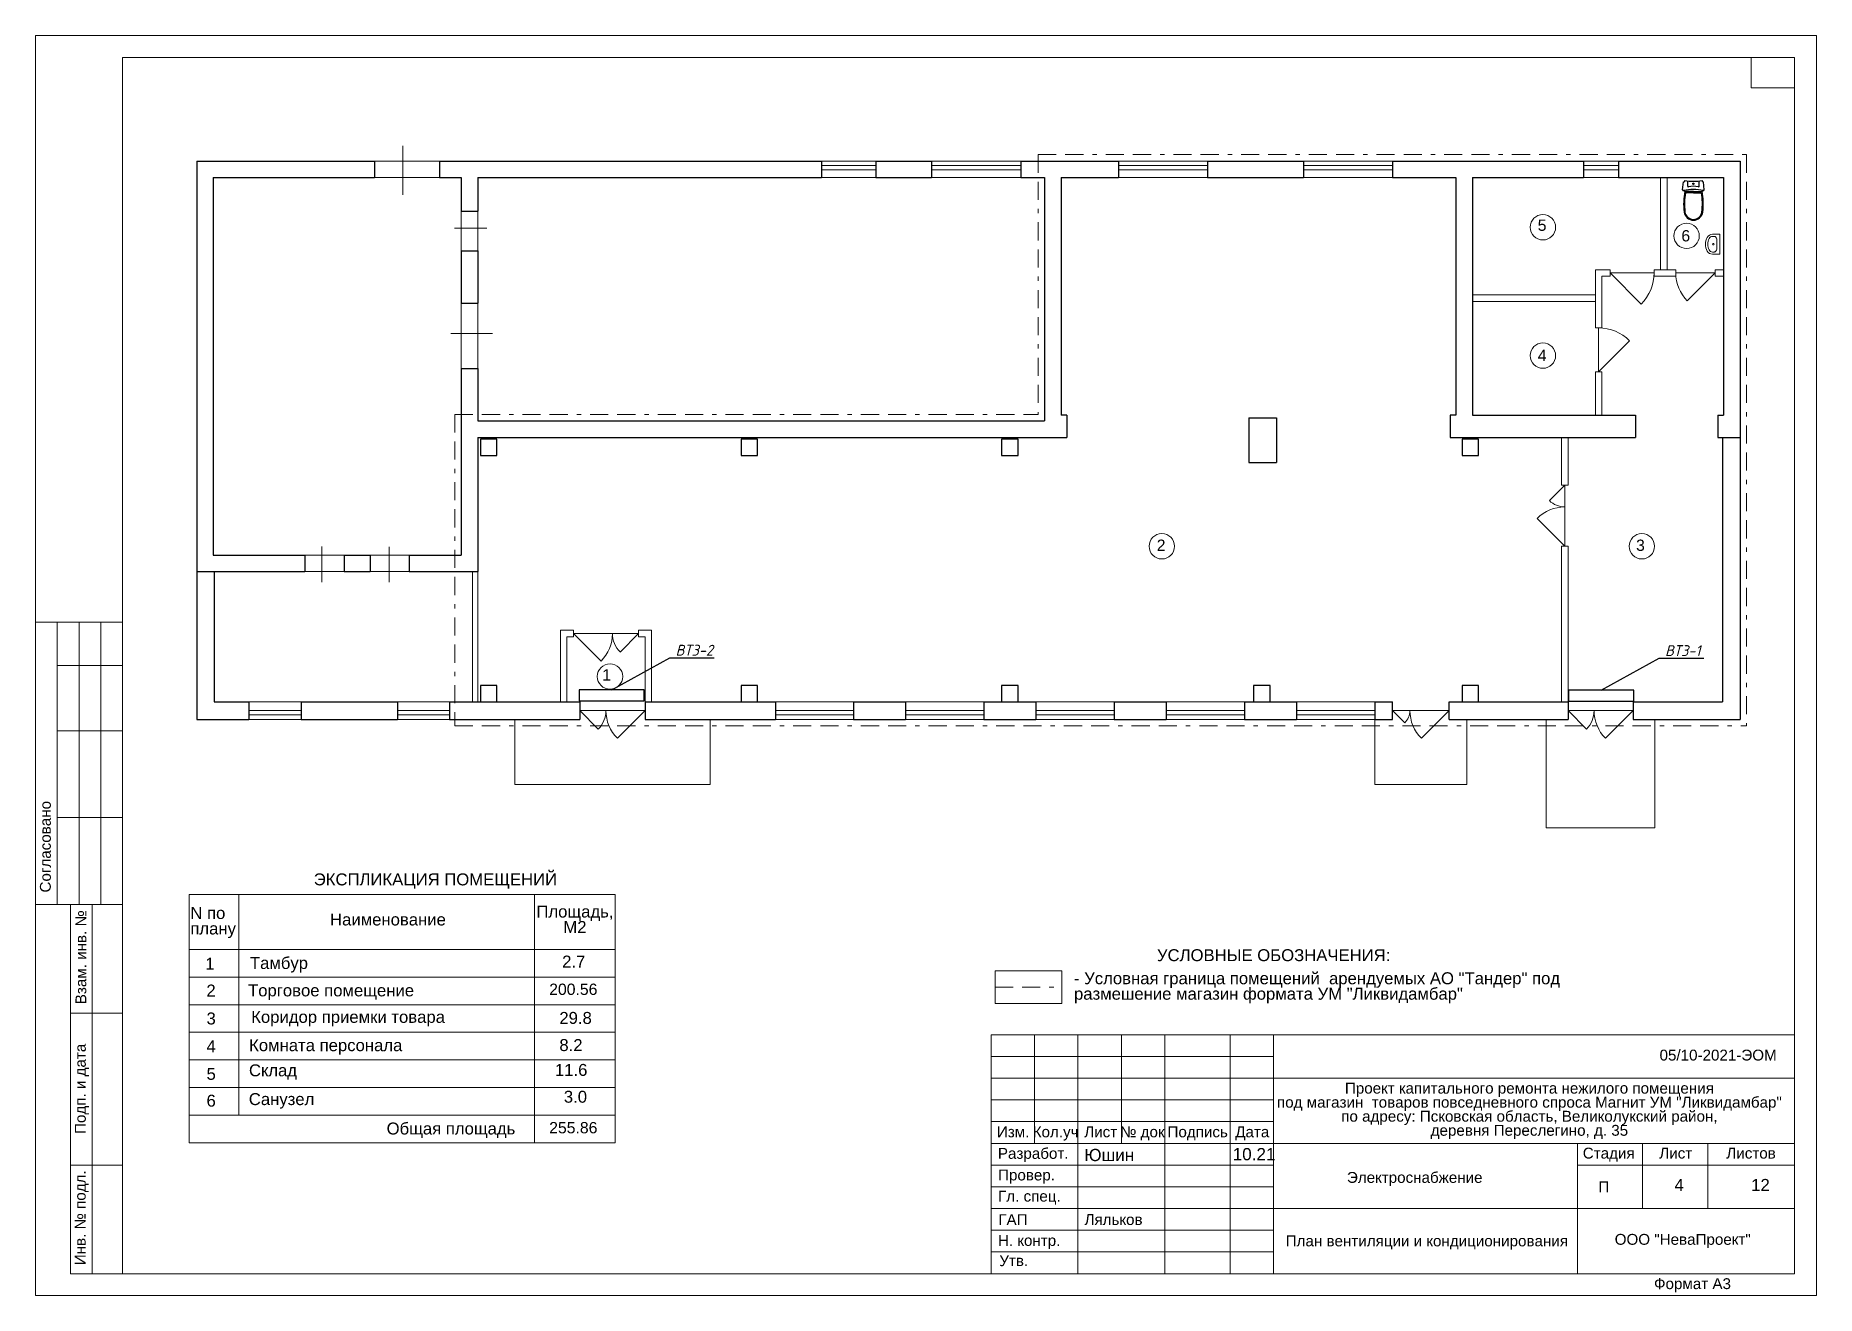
# Model space of a CAD drawing. Header units: metres. Extents: x -484.1 to -443.1, y -317.7 to -288.7.
import ezdxf
from ezdxf import colors
from ezdxf.entities.mleader import LeaderData, LeaderLine
from ezdxf.enums import TextEntityAlignment as Align
from ezdxf.math import Vec2, Vec3

# ---------------------------------------------------------------- set-up
doc = ezdxf.new("R2010")
doc.units = ezdxf.units.M
doc.header["$MEASUREMENT"] = 0
doc.linetypes.add('( Border )', pattern=[1.751, 0.5, -0.25, 0.5, -0.25, 0.001, -0.25])
doc.linetypes.add('DGN Style 3', pattern=[12.017738, 8.584099, -3.43364])
doc.styles.add('GOST 2.304', font='CS_Gost2304.shx')
doc.styles.add('GOST-2.304_Type-B_italic', font='')
doc.styles.add('Style-Arial', font='arial.ttf')
doc.styles.get('GOST-2.304_Type-B_italic').set_extended_font_data('GOST Common', italic=True)

msp = doc.modelspace()

# ---------------------------------------------------------------- linework, layer by layer
at = {"color": 7, "linetype": 'Continuous', "lineweight": 0}
for p, q in [((-484.136, -288.688), (-443.136, -288.688)), ((-484.136, -317.688), (-484.136, -288.688)), ((-443.136, -288.688), (-443.136, -317.688)), ((-475.68, -291.225), (-475.68, -292.349)), ((-476.334, -291.577), (-474.834, -291.577)), ((-466.044, -291.677), (-464.794, -291.677)), ((-466.044, -291.777), (-464.794, -291.777)), ((-463.507, -291.677), (-461.457, -291.677)), ((-463.507, -291.777), (-461.457, -291.777)), ((-459.204, -291.677), (-457.154, -291.677)), ((-459.204, -291.777), (-457.154, -291.777)), ((-454.944, -291.677), (-452.894, -291.677)), ((-454.944, -291.777), (-452.894, -291.777)), ((-447.694, -291.677), (-448.494, -291.677)), ((-447.694, -291.777), (-448.494, -291.777)), ((-474.834, -291.957), (-476.334, -291.957)), ((-474.334, -293.638), (-474.334, -292.728)), ((-473.954, -292.728), (-473.954, -293.688)), ((-474.494, -293.122), (-473.748, -293.122)), ((-445.358, -293.259), (-445.526, -293.259)), ((-445.492, -293.309), (-445.526, -293.309)), ((-445.481, -293.31), (-445.492, -293.309)), ((-445.469, -293.314), (-445.481, -293.31)), ((-445.459, -293.321), (-445.469, -293.314)), ((-445.449, -293.33), (-445.459, -293.321)), ((-445.441, -293.341), (-445.449, -293.33)), ((-445.434, -293.353), (-445.441, -293.341)), ((-445.43, -293.367), (-445.434, -293.353)), ((-445.427, -293.382), (-445.43, -293.367)), ((-445.425, -293.398), (-445.427, -293.382)), ((-445.425, -293.398), (-445.425, -293.398)), ((-445.425, -293.58), (-445.425, -293.398)), ((-445.358, -293.719), (-445.358, -293.259)), ((-445.492, -293.669), (-445.526, -293.669)), ((-445.358, -293.719), (-445.526, -293.719)), ((-445.492, -293.669), (-445.481, -293.667)), ((-445.481, -293.667), (-445.469, -293.663)), ((-445.469, -293.663), (-445.459, -293.657)), ((-445.459, -293.657), (-445.449, -293.648)), ((-445.449, -293.648), (-445.441, -293.637)), ((-445.441, -293.637), (-445.434, -293.624)), ((-445.434, -293.624), (-445.43, -293.61)), ((-445.43, -293.61), (-445.427, -293.595)), ((-445.427, -293.595), (-445.425, -293.58)), ((-445.425, -293.58), (-445.425, -293.58)), ((-446.874, -294.152), (-447.884, -294.152)), ((-447.884, -294.152), (-447.17, -294.866)), ((-446.374, -294.152), (-445.464, -294.152)), ((-445.464, -294.152), (-446.108, -294.796)), ((-474.334, -294.847), (-474.334, -296.347)), ((-473.954, -296.347), (-473.954, -294.847)), ((-474.572, -295.543), (-473.615, -295.543)), ((-448.149, -295.417), (-448.149, -296.427)), ((-447.435, -295.713), (-448.149, -296.427)), ((-448.929, -299.037), (-449.283, -299.391)), ((-448.929, -299.037), (-448.929, -300.437)), ((-449.566, -299.801), (-448.929, -300.437)), ((-477.546, -300.449), (-477.546, -301.266)), ((-475.995, -300.455), (-475.995, -301.273)), ((-477.934, -300.647), (-477.034, -300.647)), ((-476.434, -300.647), (-475.534, -300.647)), ((-475.534, -300.647), (-475.534, -300.647)), ((-477.034, -301.027), (-477.934, -301.027)), ((-475.534, -301.027), (-476.434, -301.027)), ((-471.754, -302.452), (-470.254, -302.452)), ((-471.754, -302.452), (-471.118, -303.089)), ((-470.254, -302.452), (-470.679, -302.877)), ((-478.024, -304.227), (-479.224, -304.227)), ((-478.024, -304.327), (-479.224, -304.327)), ((-474.604, -304.227), (-475.804, -304.227)), ((-474.604, -304.327), (-475.804, -304.327)), ((-473.104, -304.427), (-473.104, -305.927)), ((-471.604, -304.227), (-470.104, -304.227)), ((-471.604, -304.227), (-471.18, -304.652)), ((-470.104, -304.227), (-470.741, -304.864)), ((-468.604, -304.427), (-468.604, -305.927)), ((-465.304, -304.227), (-467.104, -304.227)), ((-465.304, -304.327), (-467.104, -304.327)), ((-462.304, -304.227), (-464.104, -304.227)), ((-462.304, -304.327), (-464.104, -304.327)), ((-459.304, -304.227), (-461.104, -304.227)), ((-459.304, -304.327), (-461.104, -304.327)), ((-456.304, -304.227), (-458.104, -304.227)), ((-456.304, -304.327), (-458.104, -304.327)), ((-453.304, -304.227), (-455.104, -304.227)), ((-453.304, -304.327), (-455.104, -304.327)), ((-453.304, -304.427), (-453.304, -305.927)), ((-452.894, -304.227), (-451.594, -304.227)), ((-452.894, -304.227), (-452.612, -304.51)), ((-451.594, -304.227), (-452.231, -304.864)), ((-451.184, -304.427), (-451.184, -305.927)), ((-449.354, -304.427), (-449.354, -306.227)), ((-448.854, -304.227), (-447.354, -304.227)), ((-448.854, -304.227), (-448.43, -304.652)), ((-447.354, -304.227), (-447.991, -304.864)), ((-446.854, -304.427), (-446.854, -306.227)), ((-473.104, -305.927), (-468.604, -305.927)), ((-453.304, -305.927), (-451.184, -305.927)), ((-449.354, -306.227), (-449.354, -306.927)), ((-446.854, -306.927), (-446.854, -306.227)), ((-449.354, -306.927), (-446.854, -306.927)), ((-480.602, -310.362), (-470.792, -310.362)), ((-480.602, -310.997), (-470.792, -310.997)), ((-480.602, -311.632), (-470.792, -311.632)), ((-480.602, -312.267), (-470.792, -312.267)), ((-462.136, -312.188), (-455.636, -312.188)), ((-462.136, -312.688), (-455.636, -312.688)), ((-480.602, -312.903), (-470.792, -312.903)), ((-462.136, -313.188), (-455.636, -313.188)), ((-480.602, -313.538), (-470.792, -313.538)), ((-462.136, -314.688), (-455.636, -314.688)), ((-462.136, -315.188), (-455.636, -315.188)), ((-462.136, -315.688), (-455.636, -315.688)), ((-462.136, -316.188), (-455.636, -316.188)), ((-462.136, -316.688), (-455.636, -316.688)), ((-443.136, -317.688), (-484.136, -317.688))]:
    msp.add_line(p, q, dxfattribs=at)
at = {"color": 7, "linetype": 'Continuous', "lineweight": 13}
for p, q in [((-482.136, -289.188), (-443.636, -289.188)), ((-482.136, -289.188), (-482.136, -317.188)), ((-444.636, -289.188), (-444.636, -289.888)), ((-443.636, -289.188), (-443.636, -317.188)), ((-444.636, -289.888), (-443.636, -289.888)), ((-466.044, -291.577), (-464.794, -291.577)), ((-463.507, -291.577), (-461.457, -291.577)), ((-459.204, -291.577), (-457.154, -291.577)), ((-454.944, -291.577), (-452.894, -291.577)), ((-447.694, -291.577), (-448.494, -291.577)), ((-464.794, -291.957), (-466.044, -291.957)), ((-461.457, -291.957), (-463.507, -291.957)), ((-457.154, -291.957), (-459.204, -291.957)), ((-452.894, -291.957), (-454.944, -291.957)), ((-448.494, -291.957), (-447.694, -291.957)), ((-446.724, -291.957), (-446.724, -294.077)), ((-446.574, -291.957), (-446.574, -294.077)), ((-448.224, -294.077), (-447.884, -294.077)), ((-448.224, -294.077), (-448.224, -295.417)), ((-448.074, -294.227), (-448.074, -295.417)), ((-448.074, -294.227), (-447.884, -294.227)), ((-447.884, -294.077), (-447.884, -294.227)), ((-446.874, -294.077), (-446.874, -294.227)), ((-446.874, -294.077), (-446.374, -294.077)), ((-446.874, -294.227), (-446.374, -294.227)), ((-446.374, -294.077), (-446.374, -294.227)), ((-445.464, -294.077), (-445.464, -294.227)), ((-445.464, -294.077), (-445.274, -294.077)), ((-445.464, -294.227), (-445.274, -294.227)), ((-451.054, -294.657), (-448.224, -294.657)), ((-451.054, -294.807), (-448.224, -294.807)), ((-448.224, -295.417), (-448.074, -295.417)), ((-448.224, -296.427), (-448.074, -296.427)), ((-448.224, -296.427), (-448.224, -297.427)), ((-448.074, -296.427), (-448.074, -297.427)), ((-449.004, -297.937), (-449.004, -299.037)), ((-448.854, -297.937), (-448.854, -299.037)), ((-449.004, -299.037), (-448.854, -299.037)), ((-449.004, -300.437), (-448.854, -300.437)), ((-449.004, -300.437), (-449.004, -304.027)), ((-448.854, -300.437), (-448.854, -304.027)), ((-474.074, -301.027), (-474.074, -304.027)), ((-473.954, -301.027), (-473.954, -304.027)), ((-484.136, -302.188), (-482.136, -302.188)), ((-484.136, -302.188), (-484.136, -308.688)), ((-483.636, -302.188), (-483.636, -308.688)), ((-483.136, -302.188), (-483.136, -308.688)), ((-482.636, -302.188), (-482.636, -308.688)), ((-472.054, -304.027), (-472.054, -302.377)), ((-472.054, -302.377), (-471.754, -302.377)), ((-471.904, -302.527), (-471.754, -302.527)), ((-471.904, -304.027), (-471.904, -302.527)), ((-471.754, -302.527), (-471.754, -302.377)), ((-470.254, -302.527), (-470.254, -302.377)), ((-470.254, -302.377), (-469.954, -302.377)), ((-470.254, -302.527), (-470.104, -302.527)), ((-470.104, -304.027), (-470.104, -302.527)), ((-469.954, -304.027), (-469.954, -302.377)), ((-483.636, -303.188), (-482.136, -303.188)), ((-479.224, -304.027), (-478.024, -304.027)), ((-475.804, -304.027), (-474.604, -304.027)), ((-467.104, -304.027), (-465.304, -304.027)), ((-464.104, -304.027), (-462.304, -304.027)), ((-461.104, -304.027), (-459.304, -304.027)), ((-458.104, -304.027), (-456.304, -304.027)), ((-455.104, -304.027), (-453.304, -304.027)), ((-478.024, -304.427), (-479.224, -304.427)), ((-474.604, -304.427), (-475.804, -304.427)), ((-465.304, -304.427), (-467.104, -304.427)), ((-462.304, -304.427), (-464.104, -304.427)), ((-459.304, -304.427), (-461.104, -304.427)), ((-456.304, -304.427), (-458.104, -304.427)), ((-453.304, -304.427), (-455.104, -304.427)), ((-483.636, -304.688), (-482.136, -304.688)), ((-483.636, -306.688), (-482.136, -306.688)), ((-484.136, -308.688), (-482.136, -308.688)), ((-483.336, -308.688), (-482.136, -308.688)), ((-483.336, -317.188), (-483.336, -308.688)), ((-482.836, -317.188), (-482.836, -308.688)), ((-480.602, -308.456), (-470.792, -308.456)), ((-480.602, -308.456), (-480.602, -314.173)), ((-479.46, -308.456), (-479.46, -313.538)), ((-472.65, -308.456), (-472.65, -314.173)), ((-470.792, -308.456), (-470.792, -314.173)), ((-480.602, -309.726), (-470.792, -309.726)), ((-462.046, -310.215), (-460.512, -310.215)), ((-462.046, -310.972), (-462.046, -310.215)), ((-462.046, -310.215), (-462.046, -310.215)), ((-460.512, -310.215), (-460.512, -310.972)), ((-483.336, -311.188), (-482.136, -311.188)), ((-460.512, -310.972), (-462.046, -310.972)), ((-462.136, -311.688), (-443.636, -311.688)), ((-462.136, -311.688), (-462.136, -317.188)), ((-461.136, -311.688), (-461.136, -314.188)), ((-460.136, -311.688), (-460.136, -317.188)), ((-459.136, -311.688), (-459.136, -314.188)), ((-458.136, -311.688), (-458.136, -317.188)), ((-456.636, -311.688), (-456.636, -317.188)), ((-455.636, -311.688), (-455.636, -317.188)), ((-455.636, -312.688), (-443.636, -312.688)), ((-462.136, -313.688), (-455.636, -313.688)), ((-480.602, -314.173), (-470.792, -314.173)), ((-462.136, -314.188), (-455.636, -314.188)), ((-455.636, -314.188), (-443.636, -314.188)), ((-448.636, -314.188), (-448.636, -317.188)), ((-447.136, -314.188), (-447.136, -315.688)), ((-445.636, -314.188), (-445.636, -315.688)), ((-483.336, -314.688), (-482.136, -314.688)), ((-448.636, -314.688), (-443.636, -314.688)), ((-455.636, -315.688), (-443.636, -315.688)), ((-482.136, -317.188), (-483.336, -317.188)), ((-482.574, -317.188), (-443.636, -317.188))]:
    msp.add_line(p, q, dxfattribs=at)
at = {"color": 7, "linetype": '( Border )', "lineweight": 13, "ltscale": 0.833333}
for p, q in [((-461.054, -291.427), (-444.744, -291.427)), ((-461.054, -291.427), (-461.054, -297.407)), ((-444.744, -291.427), (-444.744, -304.577)), ((-474.484, -297.407), (-461.054, -297.407)), ((-474.484, -297.407), (-474.484, -304.577)), ((-474.484, -304.577), (-444.744, -304.577)), ((-462.046, -310.594), (-460.512, -310.594))]:
    msp.add_line(p, q, dxfattribs=at)
at = {"color": 7, "linetype": 'Continuous', "lineweight": 30}
for p, q in [((-480.424, -291.577), (-476.334, -291.577)), ((-480.424, -291.577), (-480.424, -301.027)), ((-476.334, -291.577), (-476.334, -291.957)), ((-474.834, -291.577), (-474.834, -291.957)), ((-474.834, -291.577), (-466.044, -291.577)), ((-466.044, -291.577), (-466.044, -291.957)), ((-464.794, -291.577), (-464.794, -291.957)), ((-464.794, -291.577), (-463.507, -291.577)), ((-463.507, -291.577), (-463.507, -291.957)), ((-461.454, -291.577), (-461.454, -291.957)), ((-461.454, -291.577), (-459.204, -291.577)), ((-459.204, -291.577), (-459.204, -291.957)), ((-457.154, -291.577), (-457.154, -291.957)), ((-457.154, -291.577), (-454.944, -291.577)), ((-454.944, -291.577), (-454.944, -291.957)), ((-452.894, -291.577), (-452.894, -291.957)), ((-452.894, -291.577), (-448.494, -291.577)), ((-448.494, -291.577), (-448.494, -291.957)), ((-447.694, -291.577), (-447.694, -291.957)), ((-447.694, -291.577), (-444.894, -291.577)), ((-444.894, -291.577), (-444.894, -297.937)), ((-480.044, -291.957), (-476.334, -291.957)), ((-480.044, -291.957), (-480.044, -300.647)), ((-474.834, -291.957), (-474.334, -291.957)), ((-474.334, -291.957), (-474.334, -292.728)), ((-473.954, -291.957), (-473.954, -292.728)), ((-473.954, -291.957), (-466.044, -291.957)), ((-464.794, -291.957), (-463.507, -291.957)), ((-461.454, -291.957), (-460.904, -291.957)), ((-460.904, -291.957), (-460.904, -297.557)), ((-460.524, -291.957), (-460.524, -297.427)), ((-460.524, -291.957), (-459.204, -291.957)), ((-457.154, -291.957), (-454.944, -291.957)), ((-452.894, -291.957), (-451.434, -291.957)), ((-451.434, -291.957), (-451.434, -297.427)), ((-451.054, -291.957), (-451.054, -297.427)), ((-451.054, -291.957), (-448.494, -291.957)), ((-447.694, -291.957), (-445.274, -291.957)), ((-445.274, -291.957), (-445.274, -297.427)), ((-474.334, -292.728), (-473.954, -292.728)), ((-474.334, -293.638), (-473.954, -293.638)), ((-474.334, -293.638), (-474.334, -294.847)), ((-473.954, -293.638), (-473.954, -294.847)), ((-474.334, -294.847), (-473.954, -294.847)), ((-474.334, -296.347), (-473.954, -296.347)), ((-474.334, -296.347), (-474.334, -300.647)), ((-473.954, -296.347), (-473.954, -297.557)), ((-473.954, -297.557), (-462.104, -297.557)), ((-462.104, -297.557), (-460.904, -297.557)), ((-460.394, -297.427), (-460.524, -297.427)), ((-460.394, -297.427), (-460.394, -297.937)), ((-456.204, -297.487), (-456.204, -298.517)), ((-456.204, -297.487), (-455.564, -297.487)), ((-455.564, -297.487), (-455.564, -298.517)), ((-451.564, -297.427), (-451.564, -297.937)), ((-451.434, -297.427), (-451.564, -297.427)), ((-451.054, -297.427), (-448.364, -297.427)), ((-448.364, -297.427), (-447.304, -297.427)), ((-447.304, -297.427), (-447.304, -297.937)), ((-445.404, -297.427), (-445.404, -297.937)), ((-445.404, -297.427), (-445.274, -297.427)), ((-473.954, -297.937), (-472.954, -297.937)), ((-473.954, -297.937), (-473.954, -301.027)), ((-473.514, -297.977), (-473.894, -297.977)), ((-473.894, -297.977), (-473.894, -298.357)), ((-473.514, -298.357), (-473.514, -297.977)), ((-473.514, -297.977), (-473.514, -297.977)), ((-472.954, -297.937), (-460.394, -297.937)), ((-467.514, -297.977), (-467.894, -297.977)), ((-467.894, -297.977), (-467.894, -298.357)), ((-467.514, -298.357), (-467.514, -297.977)), ((-467.514, -297.977), (-467.514, -297.977)), ((-461.514, -297.977), (-461.894, -297.977)), ((-461.894, -297.977), (-461.894, -298.357)), ((-461.514, -298.357), (-461.514, -297.977)), ((-461.514, -297.977), (-461.514, -297.977)), ((-451.564, -297.937), (-448.364, -297.937)), ((-450.914, -297.977), (-451.294, -297.977)), ((-451.294, -297.977), (-451.294, -298.357)), ((-450.914, -298.357), (-450.914, -297.977)), ((-450.914, -297.977), (-450.914, -297.977)), ((-448.364, -297.937), (-447.304, -297.937)), ((-445.404, -297.937), (-444.894, -297.937)), ((-445.294, -297.937), (-445.294, -304.027)), ((-444.894, -297.937), (-444.894, -304.427)), ((-473.894, -298.357), (-473.514, -298.357)), ((-467.894, -298.357), (-467.514, -298.357)), ((-461.894, -298.357), (-461.514, -298.357)), ((-451.294, -298.357), (-450.914, -298.357)), ((-456.204, -298.517), (-455.564, -298.517)), ((-480.044, -300.647), (-477.934, -300.647)), ((-477.934, -300.647), (-477.934, -301.027)), ((-477.034, -300.647), (-477.034, -301.027)), ((-477.034, -300.647), (-476.434, -300.647)), ((-476.434, -300.647), (-476.434, -301.027)), ((-475.534, -300.647), (-475.534, -301.027)), ((-475.534, -300.647), (-474.334, -300.647)), ((-480.424, -301.027), (-477.934, -301.027)), ((-480.424, -301.027), (-480.424, -304.427)), ((-480.024, -301.027), (-480.024, -304.027)), ((-477.034, -301.027), (-476.434, -301.027)), ((-475.534, -301.027), (-473.954, -301.027)), ((-473.514, -303.647), (-473.894, -303.647)), ((-473.894, -303.647), (-473.894, -304.027)), ((-473.514, -304.027), (-473.514, -303.647)), ((-473.514, -303.647), (-473.514, -303.647)), ((-467.514, -303.647), (-467.894, -303.647)), ((-467.894, -303.647), (-467.894, -304.027)), ((-467.514, -304.027), (-467.514, -303.647)), ((-467.514, -303.647), (-467.514, -303.647)), ((-461.514, -303.647), (-461.894, -303.647)), ((-461.894, -303.647), (-461.894, -304.027)), ((-461.514, -304.027), (-461.514, -303.647)), ((-461.514, -303.647), (-461.514, -303.647)), ((-455.714, -303.647), (-456.094, -303.647)), ((-456.094, -303.647), (-456.094, -304.027)), ((-455.714, -304.027), (-455.714, -303.647)), ((-455.714, -303.647), (-455.714, -303.647)), ((-450.914, -303.647), (-451.294, -303.647)), ((-451.294, -303.647), (-451.294, -304.027)), ((-450.914, -304.027), (-450.914, -303.647)), ((-450.914, -303.647), (-450.914, -303.647)), ((-480.024, -304.027), (-479.224, -304.027)), ((-479.224, -304.027), (-479.224, -304.427)), ((-478.024, -304.027), (-478.024, -304.427)), ((-478.024, -304.027), (-475.804, -304.027)), ((-475.804, -304.027), (-475.804, -304.427)), ((-474.604, -304.027), (-474.604, -304.427)), ((-474.604, -304.027), (-471.604, -304.027)), ((-473.894, -304.027), (-473.514, -304.027)), ((-471.604, -304.027), (-471.604, -304.427)), ((-470.104, -304.027), (-470.104, -304.427)), ((-470.104, -304.027), (-467.104, -304.027)), ((-467.894, -304.027), (-467.514, -304.027)), ((-467.104, -304.027), (-467.104, -304.427)), ((-465.304, -304.027), (-465.304, -304.427)), ((-465.304, -304.027), (-464.104, -304.027)), ((-464.104, -304.027), (-464.104, -304.427)), ((-462.304, -304.027), (-462.304, -304.427)), ((-462.304, -304.027), (-461.104, -304.027)), ((-461.894, -304.027), (-461.514, -304.027)), ((-461.104, -304.027), (-461.104, -304.427)), ((-459.304, -304.027), (-459.304, -304.427)), ((-459.304, -304.027), (-458.104, -304.027)), ((-458.104, -304.027), (-458.104, -304.427)), ((-456.304, -304.027), (-456.304, -304.427)), ((-456.304, -304.027), (-455.104, -304.027)), ((-456.094, -304.027), (-455.714, -304.027)), ((-455.104, -304.027), (-455.104, -304.427)), ((-453.304, -304.027), (-453.304, -304.427)), ((-453.304, -304.027), (-452.894, -304.027)), ((-452.894, -304.427), (-452.894, -304.027)), ((-451.594, -304.427), (-451.594, -304.027)), ((-451.594, -304.027), (-448.854, -304.027)), ((-451.294, -304.027), (-450.914, -304.027)), ((-448.854, -304.027), (-448.854, -304.427)), ((-447.354, -304.027), (-447.354, -304.427)), ((-447.354, -304.027), (-445.294, -304.027)), ((-480.424, -304.427), (-479.224, -304.427)), ((-478.024, -304.427), (-475.804, -304.427)), ((-474.604, -304.427), (-471.604, -304.427)), ((-470.104, -304.427), (-467.104, -304.427)), ((-465.304, -304.427), (-464.104, -304.427)), ((-462.304, -304.427), (-461.104, -304.427)), ((-459.304, -304.427), (-458.104, -304.427)), ((-456.304, -304.427), (-455.104, -304.427)), ((-453.304, -304.427), (-452.894, -304.427)), ((-451.594, -304.427), (-448.854, -304.427)), ((-447.354, -304.427), (-444.894, -304.427))]:
    msp.add_line(p, q, dxfattribs=at)
at = {"color": 7}
for p, q in [((-446.216, -292.234), (-446.195, -292.052)), ((-445.966, -292.306), (-446.15, -292.306)), ((-445.966, -292.275), (-446.134, -292.275)), ((-446.098, -292.154), (-446.098, -292.034)), ((-445.966, -292.275), (-445.798, -292.275)), ((-445.966, -292.306), (-445.782, -292.306)), ((-445.835, -292.154), (-445.835, -292.034)), ((-445.716, -292.234), (-445.737, -292.052)), ((-470.121, -303.749), (-471.621, -303.749)), ((-471.621, -303.749), (-471.621, -303.999)), ((-470.121, -303.999), (-470.121, -303.749)), ((-447.34, -303.758), (-448.84, -303.758)), ((-448.84, -303.758), (-448.84, -304.008)), ((-447.34, -304.008), (-447.34, -303.758)), ((-471.621, -303.999), (-470.121, -303.999)), ((-448.84, -304.008), (-447.34, -304.008))]:
    msp.add_line(p, q, dxfattribs=at)
msp.add_circle((-445.966, -292.098), 0.0157, dxfattribs=at)
at = {"color": 7, "linetype": 'Continuous', "lineweight": 13}
for centre in [(-449.432, -293.099), (-446.123, -293.298), (-449.432, -296.054), (-458.206, -300.443), (-447.154, -300.443), (-470.911, -303.442)]:
    msp.add_circle(centre, 0.292, dxfattribs=at)
at = {"color": 7}
for centre, radius, start, end in [((-446.192, -292.232), 0.0242, 185.3126, 270.5398), ((-446.191, -292.026), 0.0259, 262.0147, 1.5137), ((-445.966, -293.308), 1.076, 77.8721, 102.1279), ((-444.674, -292.564), 1.518, 168.8327, 186.9654), ((-446.135, -292.192), 0.0829, 229.7034, 270.7895), ((-444.676, -292.564), 1.497, 170.087, 187.0749), ((-445.966, -290.668), 1.373, 261.6431, 278.3569), ((-446.081, -292.155), 0.0166, 175.2998, 270.088), ((-445.966, -292.634), 0.477, 76.0614, 103.9386), ((-445.851, -292.155), 0.0166, 269.912, 4.7002), ((-445.797, -292.192), 0.0829, 269.2105, 310.2966), ((-447.257, -292.564), 1.497, 352.9251, 9.913), ((-447.258, -292.564), 1.518, 353.0346, 11.1673), ((-445.741, -292.027), 0.0258, 178.1572, 278.1058), ((-445.74, -292.232), 0.0242, 269.4602, 354.6874), ((-445.966, -292.719), 0.217, 187.7539, 269.9084), ((-445.966, -292.719), 0.198, 188.5249, 269.9084), ((-445.967, -292.719), 0.198, 270.0916, 351.4751), ((-445.967, -292.719), 0.217, 270.0916, 352.2461)]:
    msp.add_arc(centre, radius, start, end, dxfattribs=at)
at = {"color": 7, "linetype": 'Continuous', "lineweight": 0}
for centre, radius, start, end in [((-445.358, -293.489), 0.33, 151.5254, 208.4746), ((-445.526, -293.398), 0.139, 90, 151.5254), ((-445.358, -293.489), 0.28, 151.5254, 208.4746), ((-445.526, -293.398), 0.0889, 90, 151.5254), ((-445.51, -293.489), 0.0175, 270, 269.9999942704827), ((-445.526, -293.58), 0.139, 208.4746, 270), ((-445.526, -293.58), 0.0889, 208.4746, 270), ((-447.884, -294.152), 1.01, 315, 0), ((-445.464, -294.152), 0.91, 180, 225), ((-448.149, -296.427), 1.01, 45, 90), ((-448.929, -300.437), 0.9, 90, 135), ((-448.929, -299.037), 0.5, 225, 270), ((-471.754, -302.452), 0.9, 315, 0), ((-470.254, -302.452), 0.6, 180, 225), ((-471.604, -304.227), 0.6, 315, 360), ((-470.104, -304.227), 0.9, 180, 225), ((-452.894, -304.227), 0.4, 315, 360), ((-451.594, -304.227), 0.9, 180, 225), ((-448.854, -304.227), 0.6, 315, 0), ((-447.354, -304.227), 0.9, 180, 225)]:
    msp.add_arc(centre, radius, start, end, dxfattribs=at)

# ---------------------------------------------------------------- texts
at = {"color": 7, "linetype": 'Continuous', "lineweight": 0, "style": 'Style-Arial'}
for s, height, p in [('5', 0.26, (-449.451, -293.052)), ('6', 0.26, (-446.143, -293.295)), ('4', 0.26, (-449.45, -296.05)), ('2', 0.26, (-458.222, -300.419)), ('3', 0.26, (-447.186, -300.419)), ('1', 0.26, (-470.988, -303.403)), ('Изм.', 0.25, (-461.629, -313.923)), ('Кол.уч', 0.25, (-460.651, -313.923)), ('Лист', 0.25, (-459.613, -313.923)), ('№ док', 0.25, (-458.654, -313.923)), ('Подпись', 0.25, (-457.38, -313.923)), ('Дата', 0.25, (-456.124, -313.923)), ('Разработ.', 0.25, (-461.167, -314.419)), ('Стадия', 0.25, (-447.917, -314.413)), ('Лист', 0.25, (-446.373, -314.413)), ('Листов', 0.25, (-444.639, -314.413)), ('Провер.', 0.25, (-461.321, -314.916)), ('Гл. спец.', 0.25, (-461.255, -315.403)), ('ГАП', 0.25, (-461.634, -315.945)), ('Н. контр.', 0.25, (-461.26, -316.423)), ('ООО "НеваПроект"', 0.25, (-446.213, -316.398)), ('Утв.', 0.25, (-461.616, -316.889)), ('Формат А3', 0.25, (-445.988, -317.418))]:
    msp.add_text(s, height=height, dxfattribs=at).set_placement(p, align=Align.MIDDLE_CENTER)
for s, p in [('Согласовано', (-483.911, -307.36)), ('Взам. инв. №', (-483.093, -309.903)), ('Подп. и дата', (-483.106, -312.933)), ('Инв. № подл.', (-483.11, -315.901))]:
    msp.add_text(s, height=0.25002, rotation=90, dxfattribs=at).set_placement(p, align=Align.MIDDLE_CENTER)
at = {"color": 7, "lineweight": 13, "style": 'Style-Arial'}
msp.add_text('ЭКСПЛИКАЦИЯ ПОМЕЩЕНИЙ ', height=0.275, dxfattribs=at).set_placement((-477.732, -307.974), align=Align.TOP_LEFT)
at = {"color": 7, "linetype": 'Continuous', "lineweight": 13, "style": 'Style-Arial'}
for s, height, p in [('1', 0.275, (-480.123, -310.053)), ('2', 0.275, (-480.096, -310.67)), ('200.56', 0.26, (-471.756, -310.641)), ('3', 0.275, (-480.094, -311.313)), ('4', 0.275, (-480.095, -311.954)), ('5', 0.275, (-480.093, -312.588)), ('6', 0.275, (-480.094, -313.205)), ('255.86', 0.26, (-471.756, -313.827)), ('Юшин', 0.2815, (-459.417, -314.456)), ('4', 0.275, (-446.295, -315.145)), ('12 ', 0.275, (-444.369, -315.145))]:
    msp.add_text(s, height=height, dxfattribs=at).set_placement(p, align=Align.MIDDLE_CENTER)
for s, p in [('Торговое помещение ', (-479.245, -310.529)), ('Коридор приемки товара', (-479.172, -311.139)), ('Санузел ', (-479.227, -313.032)), ('Общая площадь ', (-476.054, -313.709))]:
    msp.add_text(s, height=0.275, dxfattribs=at).set_placement(p, align=Align.TOP_LEFT)
at = {"color": 7, "linetype": 'Continuous', "lineweight": 0, "style": 'Style-Arial'}
for s, height, p in [('29.8', 0.275, (-472.077, -311.163)), ('8.2', 0.275, (-472.077, -311.788)), ('11.6', 0.275, (-472.179, -312.36)), ('3.0', 0.275, (-471.974, -312.977)), ('П', 0.25, (-448.156, -315.066))]:
    msp.add_text(s, height=height, dxfattribs=at).set_placement(p, align=Align.TOP_LEFT)
msp.add_text('Ляльков', height=0.25, dxfattribs=at).set_placement((-459.986, -315.942), align=Align.MIDDLE_LEFT)
for s, insert, char_height, attachment_point, line_spacing_factor in [('Площадь,\\PМ2', (-471.718, -308.714), 0.275, 2, 0.776524), ('УСЛОВНЫЕ ОБОЗНАЧЕНИЯ:\\P', (-455.631, -309.858), 0.275, 5, 0.6), ('Склад ', (-478.67, -312.547), 0.275, 5, 0.6), ('05/10-2021-ЭОМ', (-445.398, -312.158), 0.25, 5, 0.6), ('\\pt11.75;Проект капитального ремонта нежилого помещения \\Pпод магазин  товаров повседневного спроса Магнит УМ "Ликвидамбар"\\Pпо адресу: Псковская область, Великолукский район, \\Pдеревня Переслегино, д. 35', (-449.743, -313.44), 0.25, 5, 0.776524), ('Электроснабжение', (-452.383, -315.01), 0.25, 5, 0.776524)]:
    msp.add_mtext(s, dxfattribs=dict(at, insert=insert, char_height=char_height, attachment_point=attachment_point, line_spacing_factor=line_spacing_factor))
at = {"color": 7, "linetype": 'Continuous', "lineweight": 13, "style": 'Style-Arial'}
for s, insert, char_height, attachment_point, line_spacing_factor in [('N по \\Pплану', (-480.573, -308.748), 0.275, 1, 0.776524), ('Наименование', (-477.357, -308.897), 0.275, 1, 0.6), ('Тамбур', (-479.202, -309.898), 0.275, 1, 0.6), ('2.7\\P', (-472.013, -309.866), 0.275, 1, 0.6), ('Комната персонала ', (-479.22, -311.791), 0.275, 1, 0.6), ('План вентиляции и кондиционирования', (-452.104, -316.309), 0.25, 2, 0.776524)]:
    msp.add_mtext(s, dxfattribs=dict(at, insert=insert, char_height=char_height, attachment_point=attachment_point, line_spacing_factor=line_spacing_factor))
at = {"color": 7, "linetype": 'DGN Style 3', "lineweight": 13, "insert": (-460.228, -310.25), "char_height": 0.275, "attachment_point": 1, "line_spacing_factor": 0.776524, "style": 'Style-Arial'}
msp.add_mtext('- Условная граница помещений  арендуемых АО "Тандер" под \\Pразмешение магазин формата УМ "Ликвидамбар"', dxfattribs=at)
at = {"color": 7, "linetype": 'Continuous', "lineweight": 30, "insert": (-456.574, -314.296), "char_height": 0.28146, "attachment_point": 1, "line_spacing_factor": 0.72, "style": 'GOST 2.304'}
msp.add_mtext('{\\fArial|b0|i0|c204|p39;10\\fArial|b0|i0|c0|p39;.21}', dxfattribs=at)

# ---------------------------------------------------------------- next in the draw order: leaders
at = {"color": 7, "lineweight": 20}
ml = msp.add_multileader_mtext('Standard', dxfattribs=at)
ml.set_content('ВТЗ-2', color=7, style='GOST-2.304_Type-B_italic')
ml.set_leader_properties()
ml.build(insert=Vec2(0, 0))
ml.multileader.update_dxf_attribs({"text_left_attachment_type": 6, "text_right_attachment_type": 6, "dogleg_length": 0.0646, "arrow_head_size": 0.00018})
ctx = ml.context
ctx.base_point, ctx.char_height, ctx.arrow_head_size, ctx.landing_gap_size, ctx.plane_origin = Vec3(-469.468, -303.011), 0.25, 0.00018, 0.00009, Vec3(-477.066, -303.969)
ctx.left_attachment, ctx.right_attachment, ctx.text_align_type = 6, 6, 1
notes = []
notes.append((ctx, [(0, (1, 1, 0), (-469.533, -303.011), (1, 0), 0.0646, [(0, [(-470.871, -303.749)], 0, [])])]))
ctx.mtext.insert, ctx.mtext.alignment, ctx.mtext.flow_direction = Vec3(-468.971, -302.711), 2, 5
ctx.mtext.has_bg_fill, ctx.mtext.bg_color, ctx.mtext.bg_scale_factor, ctx.mtext.bg_transparency, ctx.mtext.use_window_bg_color = 1, -1027028792, 1.5, 0, 1
ml = msp.add_multileader_mtext('Standard', dxfattribs=at)
ml.set_content('ВТЗ-1', color=7, style='GOST-2.304_Type-B_italic')
ml.set_leader_properties()
ml.build(insert=Vec2(0, 0))
ml.multileader.update_dxf_attribs({"text_left_attachment_type": 6, "text_right_attachment_type": 6, "dogleg_length": 0.0646, "arrow_head_size": 0.00018})
ctx = ml.context
ctx.base_point, ctx.char_height, ctx.arrow_head_size, ctx.landing_gap_size, ctx.plane_origin = Vec3(-446.687, -303.02), 0.25, 0.00018, 0.00009, Vec3(-454.285, -303.978)
ctx.left_attachment, ctx.right_attachment, ctx.text_align_type = 6, 6, 1
notes.append((ctx, [(0, (1, 1, 0), (-446.752, -303.02), (1, 0), 0.0646, [(0, [(-448.09, -303.758)], 0, [])])]))
ctx.mtext.insert, ctx.mtext.alignment, ctx.mtext.flow_direction = Vec3(-446.211, -302.72), 2, 5
ctx.mtext.has_bg_fill, ctx.mtext.bg_color, ctx.mtext.bg_scale_factor, ctx.mtext.bg_transparency, ctx.mtext.use_window_bg_color = 1, -1027028792, 1.5, 0, 1
for ctx, leaders in notes:
    for number, flags, end, landing, length, lines in leaders:
        leader = LeaderData()
        leader.index, (leader.has_last_leader_line, leader.has_dogleg_vector, leader.attachment_direction) = number, flags
        leader.last_leader_point, leader.dogleg_vector, leader.dogleg_length = Vec3(end), Vec3(landing), length
        for number, points, colour, breaks in lines:
            line = LeaderLine()
            line.index, line.vertices, line.color, line.breaks = number, Vec3.list(points), colors.encode_raw_color(colour), breaks
            leader.lines.append(line)
        ctx.leaders.append(leader)

doc.saveas('drawing.dxf')
